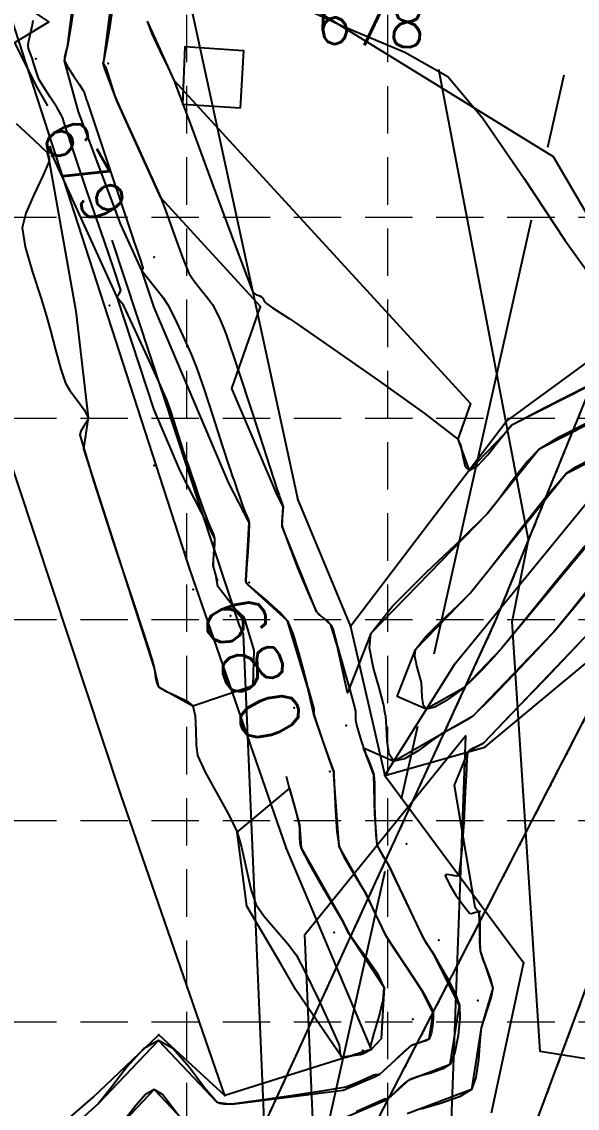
# Model space of a CAD drawing. Header units: inches. Extents: x 8056544 to 8057224, y 14638228 to 14639314.
# Drawn here: x 8056886.7 to 8056933.6, y 14638933.2 to 14639024.7 of the extents above; entities that cross this region are included whole.
import ezdxf

# ---------------------------------------------------------------- set-up
doc = ezdxf.new("R2010")
doc.units = ezdxf.units.IN
doc.header["$MEASUREMENT"] = 0
for name, pattern in [('CENTER2', [1.125, 0.75, -0.125, 0.125, -0.125]), ('DASHED2', [0.375, 0.25, -0.125]), ('HIDDEN', [0.375, 0.25, -0.125]), ('PHANTOM2', [1.25, 0.625, -0.125, 0.125, -0.125, 0.125, -0.125])]:
    doc.linetypes.add(name, pattern=pattern)
for name, color, linetype in [('EC', 35, 'Continuous'), ('EX-CONC', 5, 'Continuous'), ('EX-SLOPE-BTM-', 5, 'DASHED2'), ('EX-SLOPE-TOP-', 5, 'PHANTOM2'), ('FN-CLDITCH', 2, 'CENTER2'), ('GRID', 254, 'HIDDEN'), ('POINT', 7, 'Continuous'), ('SRF-FLT-', 5, 'Continuous')]:
    doc.layers.add(name, color=color, linetype=linetype)
doc.styles.add('30-120', font='ROMANS.shx', dxfattribs={"height": 3.6})
doc.styles.add('ROMANS', font='romans.shx', dxfattribs={"height": 3})

msp = doc.modelspace()

# ---------------------------------------------------------------- linework, layer by layer
at = {"layer": 'EC'}
for points in [[(8056932.442, 14638605.711), (8056930.806, 14638634.574), (8056927.806, 14638671.944), (8056918.279, 14638721.869), (8056912.411, 14638775.841), (8056903.562, 14638825.313), (8056896.211, 14638877.853), (8056890.659, 14638913.691), (8056886.168, 14638928.407), (8056892.708, 14638934.119), (8056898.272, 14638939.382), (8056903.848, 14638934.281), (8056895.05, 14638959.729), (8056882.059, 14638998.809), (8056875.159, 14639023.847), (8056865.752, 14639068.402), (8056854.07, 14639111.145)], [(8056870.24, 14639090.01), (8056878.427, 14639056.941), (8056885.833, 14639025.045), (8056900.865, 14638978.625), (8056909, 14638955.094), (8056916.175, 14638938.143), (8056903.848, 14638934.281)], [(8056895.013, 14639069.27), (8056888.032, 14639067.476), (8056900.491, 14639028.299), (8056909.998, 14638984.471), (8056914.433, 14638973.791)], [(8057008.089, 14638985.007), (8057000.099, 14638993.149), (8056991.194, 14639000.933), (8056977.264, 14639007.026), (8056959.884, 14639007.715), (8056944.066, 14639003.137), (8056927.638, 14638991.153), (8056914.433, 14638973.791), (8056917.326, 14638961.238), (8056925.754, 14638963.625), (8056941.216, 14638976.445), (8056954.022, 14638983.404), (8056969.577, 14638985.777), (8056982.966, 14638979.767), (8056986.75, 14638964.578), (8056989.609, 14638944.407), (8056988.438, 14638926.021), (8056983.395, 14638912.14), (8056974.941, 14638905.247), (8056973.476, 14638898.282), (8056967.716, 14638901.409), (8056965.395, 14638896.736), (8056967.779, 14638893.554)], [(8056917.326, 14638961.238), (8056923.244, 14638970.685), (8056934.77, 14638984.734), (8056948.298, 14638993.144), (8056962.81, 14638996.304), (8056979.07, 14638993.373), (8056991.108, 14638984.802), (8056998.716, 14638972.08), (8057000.229, 14638950.966), (8056999.641, 14638932.216), (8056996.843, 14638917.287), (8056988.962, 14638906.348), (8056979.352, 14638898.582), (8056975.224, 14638895.435), (8056973.476, 14638898.282)], [(8056917.326, 14638961.238), (8056929.024, 14638945.486)], [(8056929.024, 14638945.486), (8056926.301, 14638932.791)]]:
    msp.add_lwpolyline(points, dxfattribs=at)
at = {"layer": 'EC', "flags": 128}
for points, elevation in [([(8056888.913, 14639017.649), (8056887.927, 14639019.382), (8056886.139, 14639022.989), (8056888.985, 14639024.75), (8056866.681, 14639039.748), (8056857.535, 14639065.602), (8056856.437, 14639066.945), (8056854.328, 14639067.466), (8056819.677, 14639075.478), (8056804.124, 14639077.78), (8056802.504, 14639077.336), (8056775.195, 14639079.748), (8056753.908, 14639082.126), (8056753.082, 14639081.755), (8056747.336, 14639080.719), (8056737.872, 14639082.93), (8056701.136, 14639096.863)], 679), ([(8056949.393, 14638933.606), (8056946.264, 14638945.304), (8056943.122, 14638954.24), (8056939.556, 14638936.519), (8056930.411, 14638937.991), (8056928.07, 14638974.183), (8056929.43, 14638981.089), (8056921.888, 14639020.713)], 678), ([(8056934.752, 14638895.231), (8056923.542, 14638908.379), (8056919.337, 14638909.239), (8056913.934, 14638903.067), (8056900.738, 14638914.203), (8056907.299, 14638928.899), (8056905.399, 14638973.145), (8056905.062, 14638973.862), (8056894.342, 14639006.34)], 679), ([(8056911.423, 14638928.391), (8056910.588, 14638947.834), (8056924.132, 14638964.582), (8056922.72, 14638926.893), (8056914.283, 14638917.256), (8056908.595, 14638922.056), (8056911.423, 14638928.391)], 678)]:
    msp.add_lwpolyline(points, dxfattribs=dict(at, elevation=elevation))
at = {"layer": 'EC', "linetype": 'Continuous'}
for points in [[(8056905.699, 14639029.323), (8056931.523, 14639013.381), (8056939.474, 14638999.788), (8056943.367, 14639001.756), (8056944.457, 14639002.213), (8056957.25, 14639004.402), (8056960.533, 14639005.185), (8056973.238, 14639004.04), (8056977.845, 14639002.639), (8056986.238, 14638997.842), (8056991.146, 14638991.973), (8056994.45, 14638987.905), (8056996.331, 14638984.865), (8057000.898, 14638975.089), (8057002.841, 14638971.161), (8057006.031, 14638958.817)], [(8056939.005, 14638993.12), (8056930.326, 14638988.734), (8056925.95, 14638983.291), (8056916.141, 14638973.189), (8056914.189, 14638968.201), (8056913.314, 14638972.177), (8056912.778, 14638973.939), (8056911.562, 14638975.04), (8056908.665, 14638982.21), (8056908.758, 14638983.893), (8056908.247, 14638984.889), (8056904.429, 14638993.848), (8056906.838, 14639000.761), (8056898.427, 14639009.921), (8056894.732, 14639018.075), (8056893.718, 14639020.779), (8056893.589, 14639021.244), (8056893.619, 14639021.389), (8056894.341, 14639026.933)], [(8056887.521, 14638928.478), (8056893.181, 14638933.603), (8056898.232, 14638938.903), (8056903.154, 14638933.713), (8056904.419, 14638933.546), (8056913.811, 14638934.717), (8056916.455, 14638935.835), (8056916.901, 14638936.081), (8056919.547, 14638938.476), (8056921.064, 14638939.055), (8056921.405, 14638941.208), (8056920.462, 14638943.094), (8056917.445, 14638947.69), (8056915.729, 14638951.282), (8056913.47, 14638955.259), (8056913.029, 14638961.257), (8056913.021, 14638961.55), (8056912.847, 14638962.003), (8056911.334, 14638966.386), (8056910.845, 14638968.613), (8056909.125, 14638974.264), (8056905.774, 14638977.298), (8056905.638, 14638977.474), (8056905.623, 14638977.566), (8056905.603, 14638977.641), (8056905.875, 14638982.552), (8056904.174, 14638985.862), (8056897.869, 14639000.661), (8056896.839, 14639003.797), (8056895.071, 14639007.666), (8056891.511, 14639017.16), (8056890.316, 14639021.464), (8056890.589, 14639022.812), (8056891.03, 14639026.199)], [(8056897.278, 14639024.801), (8056899.538, 14639019.812), (8056924.541, 14638992.584), (8056923.495, 14638989.584), (8056924.438, 14638986.945), (8056927.387, 14638989.982), (8056928.038, 14638990.793), (8056941.186, 14638997.438)], [(8056912.344, 14638931.745), (8056917.333, 14638933.855), (8056917.628, 14638934.017), (8056919.379, 14638935.602), (8056922.845, 14638936.924), (8056923.623, 14638941.845), (8056921.468, 14638946.154), (8056920.61, 14638947.463), (8056917.656, 14638953.645), (8056916.672, 14638955.377), (8056916.48, 14638957.99), (8056916.392, 14638961.306), (8056915.521, 14638963.571), (8056918.085, 14638962.449), (8056924.804, 14638966.297), (8056931.569, 14638973.353), (8056937.804, 14638980.832)], [(8056935.989, 14638974.77), (8056925.632, 14638963.968), (8056924.33, 14638963.222), (8056923.164, 14638960.428), (8056924.912, 14638950.179), (8056925.248, 14638949.718), (8056925.36, 14638946.452), (8056926.419, 14638943.325), (8056925.446, 14638939.974), (8056924.627, 14638934.793), (8056919.21, 14638932.728)], [(8056894.944, 14638931.681), (8056897.886, 14638934.768), (8056900.753, 14638931.745)]]:
    msp.add_lwpolyline(points, dxfattribs=at)
for points in [[(8056889.102, 14639014.268), (8056888.851, 14639013.718), (8056889.029, 14639013.006), (8056891.26, 14639000.365), (8056892.317, 14638991.392), (8056891.915, 14638988.769), (8056897.873, 14638970.289), (8056898.244, 14638968.701), (8056901.13, 14638967.102), (8056906.221, 14638968.806), (8056906.318, 14638971.81), (8056905.472, 14638974.589), (8056904.668, 14638975.317), (8056903.235, 14638977.166), (8056903.073, 14638978.133), (8056902.865, 14638978.924), (8056902.992, 14638981.21), (8056900.102, 14638986.836), (8056897.88, 14638992.05), (8056894.761, 14639001.547), (8056889.408, 14639013.263), (8056889.304, 14639013.54)], [(8056948.697, 14638993.646), (8056962.64, 14638996.97), (8056963.591, 14638996.884), (8056969.406, 14638995.115), (8056963.199, 14638995.7), (8056962.262, 14638995.5), (8056948.509, 14638992.785), (8056948, 14638992.441), (8056936.241, 14638982.841), (8056927.15, 14638971.937), (8056923.976, 14638968.626), (8056920.823, 14638966.82), (8056918.361, 14638967.898), (8056919.911, 14638971.86), (8056924.514, 14638976.599), (8056932.614, 14638986.674), (8056936.824, 14638988.802), (8056948.127, 14638993.549)], [(8056909.81, 14638943.168), (8056908.554, 14638945.38), (8056905.68, 14638950.233), (8056904.874, 14638956.465), (8056909.294, 14638960.148), (8056910.126, 14638957.069), (8056910.267, 14638955.141), (8056913.801, 14638948.92), (8056914.28, 14638947.917), (8056917.264, 14638943.371), (8056917.006, 14638939.036), (8056916.169, 14638938.142), (8056915.578, 14638937.816), (8056915.277, 14638937.689), (8056913.693, 14638937.491)]]:
    msp.add_lwpolyline(points, close=True, dxfattribs=at)
at = {"layer": 'EC'}
for points in [[(8056908.646, 14639026.79, 676), (8056913.717, 14639024.406, 676), (8056919.012, 14639022.184, 676), (8056922.638, 14639020.136, 676), (8056922.638, 14639020.136, 676), (8056925.561, 14639016.641, 676), (8056929.071, 14639011.536, 676), (8056932.495, 14639006.352, 676), (8056935.163, 14639002.621, 676)], [(8056891.02, 14639025.48, 679), (8056890.888, 14639024.506, 679), (8056890.716, 14639023.532, 679), (8056890.589, 14639022.812, 679), (8056890.589, 14639022.812, 679), (8056890.516, 14639022.523, 679), (8056890.404, 14639022.133, 679), (8056890.315, 14639021.745, 679), (8056890.316, 14639021.464, 679), (8056890.316, 14639021.464, 679), (8056890.604, 14639020.904, 679), (8056891.072, 14639020.186, 679), (8056891.56, 14639019.476, 679), (8056891.904, 14639018.943, 679), (8056891.904, 14639018.943, 679), (8056891.968, 14639018.793, 679), (8056892.039, 14639018.582, 679), (8056892.104, 14639018.369, 679), (8056892.153, 14639018.212, 679), (8056892.153, 14639018.212, 679), (8056892.179, 14639018.136, 679), (8056892.214, 14639018.033, 679), (8056892.249, 14639017.931, 679), (8056892.275, 14639017.854, 679), (8056892.275, 14639017.854, 679), (8056893.065, 14639015.495, 679), (8056894.135, 14639012.303, 679), (8056895.204, 14639009.111, 679), (8056895.996, 14639006.752, 679), (8056895.996, 14639006.752, 679), (8056896.199, 14639006.165, 679), (8056896.475, 14639005.373, 679), (8056896.747, 14639004.579, 679), (8056896.935, 14639003.988, 679), (8056896.935, 14639003.988, 679), (8056896.922, 14639003.945, 679), (8056896.882, 14639003.89, 679), (8056896.845, 14639003.836, 679), (8056896.838, 14639003.797, 679), (8056896.838, 14639003.797, 679), (8056897.304, 14639003.177, 679), (8056897.957, 14639002.354, 679), (8056898.601, 14639001.526, 679), (8056899.038, 14639000.889, 679), (8056899.038, 14639000.889, 679), (8056899.599, 14638999.789, 679), (8056900.307, 14638998.274, 679), (8056900.986, 14638996.745, 679), (8056901.458, 14638995.602, 679), (8056901.458, 14638995.602, 679), (8056902.071, 14638993.84, 679), (8056902.854, 14638991.438, 679), (8056903.624, 14638989.032, 679), (8056904.198, 14638987.255, 679), (8056904.198, 14638987.255, 679), (8056904.308, 14638986.93, 679), (8056904.46, 14638986.492, 679), (8056904.612, 14638986.055, 679), (8056904.724, 14638985.731, 679), (8056904.724, 14638985.731, 679), (8056904.879, 14638985.28, 679), (8056905.088, 14638984.67, 679), (8056905.299, 14638984.06, 679), (8056905.457, 14638983.61, 679), (8056905.457, 14638983.61, 679), (8056905.554, 14638983.387, 679), (8056905.693, 14638983.087, 679), (8056905.818, 14638982.784, 679), (8056905.875, 14638982.552, 679), (8056905.875, 14638982.552, 679), (8056905.85, 14638981.507, 679), (8056905.767, 14638980.096, 679), (8056905.67, 14638978.684, 679), (8056905.603, 14638977.641, 679), (8056905.603, 14638977.641, 679), (8056905.605, 14638977.625, 679), (8056905.611, 14638977.603, 679), (8056905.618, 14638977.582, 679), (8056905.623, 14638977.566, 679), (8056905.623, 14638977.566, 679), (8056905.629, 14638977.547, 679), (8056905.636, 14638977.521, 679), (8056905.644, 14638977.495, 679), (8056905.65, 14638977.475, 679), (8056905.65, 14638977.475, 679), (8056905.651, 14638977.472, 679), (8056905.652, 14638977.467, 679), (8056905.653, 14638977.462, 679), (8056905.655, 14638977.458, 679), (8056905.655, 14638977.458, 679), (8056905.679, 14638977.423, 679), (8056905.712, 14638977.376, 679), (8056905.746, 14638977.33, 679), (8056905.774, 14638977.298, 679), (8056905.774, 14638977.298, 679), (8056906.515, 14638976.675, 679), (8056907.53, 14638975.842, 679), (8056908.505, 14638974.978, 679), (8056909.125, 14638974.263, 679), (8056909.125, 14638974.263, 679), (8056909.597, 14638973.111, 679), (8056910.081, 14638971.482, 679), (8056910.518, 14638969.832, 679), (8056910.845, 14638968.615, 679), (8056910.845, 14638968.615, 679), (8056910.955, 14638968.244, 679), (8056911.1, 14638967.741, 679), (8056911.24, 14638967.236, 679), (8056911.335, 14638966.861, 679), (8056911.335, 14638966.861, 679), (8056911.339, 14638966.76, 679), (8056911.332, 14638966.623, 679), (8056911.326, 14638966.485, 679), (8056911.335, 14638966.386, 679), (8056911.335, 14638966.386, 679), (8056911.644, 14638965.45, 679), (8056912.079, 14638964.19, 679), (8056912.52, 14638962.932, 679), (8056912.846, 14638962.002, 679), (8056912.846, 14638962.002, 679), (8056912.883, 14638961.906, 679), (8056912.936, 14638961.777, 679), (8056912.987, 14638961.648, 679), (8056913.02, 14638961.55, 679), (8056913.02, 14638961.55, 679), (8056913.026, 14638961.489, 679), (8056913.027, 14638961.405, 679), (8056913.026, 14638961.321, 679), (8056913.027, 14638961.258, 679), (8056913.027, 14638961.258, 679), (8056913.089, 14638959.977, 679), (8056913.164, 14638958.242, 679), (8056913.282, 14638956.515, 679), (8056913.471, 14638955.259, 679), (8056913.471, 14638955.259, 679), (8056913.865, 14638954.378, 679), (8056914.53, 14638953.242, 679), (8056915.23, 14638952.12, 679), (8056915.728, 14638951.282, 679), (8056915.728, 14638951.282, 679), (8056916.097, 14638950.52, 679), (8056916.576, 14638949.48, 679), (8056917.06, 14638948.443, 679), (8056917.444, 14638947.69, 679), (8056917.444, 14638947.69, 679), (8056918.067, 14638946.702, 679), (8056918.944, 14638945.386, 679), (8056919.825, 14638944.073, 679), (8056920.461, 14638943.092, 679), (8056920.461, 14638943.092, 679), (8056920.692, 14638942.705, 679), (8056920.991, 14638942.173, 679), (8056921.261, 14638941.629, 679), (8056921.403, 14638941.208, 679), (8056921.403, 14638941.208, 679), (8056921.412, 14638940.74, 679), (8056921.349, 14638940.104, 679), (8056921.228, 14638939.482, 679), (8056921.063, 14638939.055, 679), (8056921.063, 14638939.055, 679), (8056920.787, 14638938.878, 679), (8056920.336, 14638938.736, 679), (8056919.87, 14638938.609, 679), (8056919.547, 14638938.477, 679), (8056919.547, 14638938.477, 679), (8056918.968, 14638937.991, 679), (8056918.217, 14638937.29, 679), (8056917.469, 14638936.584, 679), (8056916.901, 14638936.082, 679), (8056916.901, 14638936.082, 679), (8056916.8, 14638936.045, 679), (8056916.65, 14638936.023, 679), (8056916.498, 14638936.007, 679), (8056916.389, 14638935.986, 679), (8056916.389, 14638935.986, 679), (8056915.89, 14638935.767, 679), (8056915.221, 14638935.456, 679), (8056914.547, 14638935.16, 679), (8056914.034, 14638934.987, 679), (8056914.034, 14638934.987, 679), (8056912.001, 14638934.63, 679), (8056909.239, 14638934.205, 679), (8056906.47, 14638933.811, 679), (8056904.42, 14638933.545, 679), (8056904.42, 14638933.545, 679), (8056904.142, 14638933.535, 679), (8056903.764, 14638933.555, 679), (8056903.397, 14638933.611, 679), (8056903.154, 14638933.712, 679), (8056903.154, 14638933.712, 679), (8056902.131, 14638934.919, 679), (8056900.826, 14638936.663, 679), (8056899.454, 14638938.23, 679), (8056898.232, 14638938.903, 679), (8056898.232, 14638938.903, 679), (8056896.972, 14638938.212, 679), (8056895.55, 14638936.631, 679), (8056894.207, 14638934.861, 679), (8056893.181, 14638933.604, 679), (8056893.181, 14638933.604, 679), (8056891.978, 14638932.512, 679)], [(8056894.323, 14639025.758, 678), (8056894.101, 14639024.164, 678), (8056893.818, 14639022.569, 678), (8056893.618, 14639021.39, 678), (8056893.618, 14639021.39, 678), (8056893.611, 14639021.359, 678), (8056893.599, 14639021.316, 678), (8056893.589, 14639021.275, 678), (8056893.589, 14639021.244, 678), (8056893.589, 14639021.244, 678), (8056893.62, 14639021.184, 678), (8056893.671, 14639021.106, 678), (8056893.723, 14639021.029, 678), (8056893.761, 14639020.972, 678), (8056893.761, 14639020.972, 678), (8056893.768, 14639020.956, 678), (8056893.775, 14639020.933, 678), (8056893.782, 14639020.91, 678), (8056893.788, 14639020.893, 678), (8056893.788, 14639020.893, 678), (8056893.79, 14639020.885, 678), (8056893.794, 14639020.874, 678), (8056893.798, 14639020.862, 678), (8056893.801, 14639020.854, 678), (8056893.801, 14639020.854, 678), (8056893.993, 14639020.26, 678), (8056894.251, 14639019.456, 678), (8056894.518, 14639018.655, 678), (8056894.734, 14639018.071, 678), (8056894.734, 14639018.071, 678), (8056895.508, 14639016.334, 678), (8056896.582, 14639013.996, 678), (8056897.656, 14639011.658, 678), (8056898.426, 14639009.919, 678), (8056898.426, 14639009.919, 678), (8056898.936, 14639008.566, 678), (8056899.59, 14639006.721, 678), (8056900.258, 14639004.882, 678), (8056900.806, 14639003.547, 678), (8056900.806, 14639003.547, 678), (8056901.189, 14639002.966, 678), (8056901.779, 14639002.223, 678), (8056902.378, 14639001.485, 678), (8056902.792, 14639000.921, 678), (8056902.792, 14639000.921, 678), (8056903.077, 14639000.385, 678), (8056903.428, 14638999.641, 678), (8056903.758, 14638998.887, 678), (8056903.982, 14638998.322, 678), (8056903.982, 14638998.322, 678), (8056904.911, 14638995.564, 678), (8056906.136, 14638991.822, 678), (8056907.352, 14638988.076, 678), (8056908.254, 14638985.308, 678), (8056908.254, 14638985.308, 678), (8056908.287, 14638985.211, 678), (8056908.332, 14638985.079, 678), (8056908.378, 14638984.947, 678), (8056908.412, 14638984.85, 678), (8056908.412, 14638984.85, 678), (8056908.458, 14638984.714, 678), (8056908.521, 14638984.531, 678), (8056908.585, 14638984.347, 678), (8056908.632, 14638984.212, 678), (8056908.632, 14638984.212, 678), (8056908.662, 14638984.145, 678), (8056908.703, 14638984.055, 678), (8056908.741, 14638983.963, 678), (8056908.758, 14638983.894, 678), (8056908.758, 14638983.894, 678), (8056908.732, 14638983.533, 678), (8056908.676, 14638983.045, 678), (8056908.638, 14638982.56, 678), (8056908.665, 14638982.21, 678), (8056908.665, 14638982.21, 678), (8056909.218, 14638980.661, 678), (8056910.032, 14638978.59, 678), (8056910.886, 14638976.536, 678), (8056911.563, 14638975.039, 678), (8056911.563, 14638975.039, 678), (8056911.79, 14638974.783, 678), (8056912.162, 14638974.484, 678), (8056912.538, 14638974.187, 678), (8056912.779, 14638973.938, 678), (8056912.779, 14638973.938, 678), (8056912.929, 14638973.581, 678), (8056913.081, 14638973.073, 678), (8056913.216, 14638972.558, 678), (8056913.315, 14638972.178, 678), (8056913.315, 14638972.178, 678), (8056913.649, 14638971.01, 678), (8056914.099, 14638969.429, 678), (8056914.54, 14638967.845, 678), (8056914.851, 14638966.67, 678), (8056914.851, 14638966.67, 678), (8056914.862, 14638966.507, 678), (8056914.853, 14638966.284, 678), (8056914.843, 14638966.06, 678), (8056914.851, 14638965.896, 678), (8056914.851, 14638965.896, 678), (8056914.978, 14638965.398, 678), (8056915.167, 14638964.728, 678), (8056915.365, 14638964.062, 678), (8056915.52, 14638963.572, 678), (8056915.52, 14638963.572, 678), (8056915.71, 14638963.091, 678), (8056915.983, 14638962.447, 678), (8056916.242, 14638961.798, 678), (8056916.391, 14638961.306, 678), (8056916.391, 14638961.306, 678), (8056916.448, 14638960.606, 678), (8056916.466, 14638959.652, 678), (8056916.468, 14638958.696, 678), (8056916.48, 14638957.99, 678), (8056916.48, 14638957.99, 678), (8056916.501, 14638957.432, 678), (8056916.535, 14638956.676, 678), (8056916.589, 14638955.924, 678), (8056916.673, 14638955.378, 678), (8056916.673, 14638955.378, 678), (8056916.846, 14638954.994, 678), (8056917.137, 14638954.5, 678), (8056917.442, 14638954.012, 678), (8056917.656, 14638953.645, 678), (8056917.656, 14638953.645, 678), (8056918.288, 14638952.333, 678), (8056919.128, 14638950.552, 678), (8056919.971, 14638948.771, 678), (8056920.609, 14638947.463, 678), (8056920.609, 14638947.463, 678), (8056920.782, 14638947.179, 678), (8056921.036, 14638946.807, 678), (8056921.291, 14638946.435, 678), (8056921.468, 14638946.153, 678), (8056921.468, 14638946.153, 678), (8056921.977, 14638945.257, 678), (8056922.662, 14638944.041, 678), (8056923.29, 14638942.804, 678), (8056923.623, 14638941.845, 678), (8056923.623, 14638941.845, 678), (8056923.642, 14638940.776, 678), (8056923.498, 14638939.322, 678), (8056923.222, 14638937.9, 678), (8056922.845, 14638936.924, 678), (8056922.845, 14638936.924, 678), (8056922.219, 14638936.509, 678), (8056921.198, 14638936.168, 678), (8056920.135, 14638935.875, 678), (8056919.379, 14638935.603, 678), (8056919.379, 14638935.603, 678), (8056918.984, 14638935.3, 678), (8056918.488, 14638934.834, 678), (8056918, 14638934.356, 678), (8056917.628, 14638934.018, 678), (8056917.628, 14638934.018, 678), (8056917.561, 14638933.994, 678), (8056917.462, 14638933.98, 678), (8056917.361, 14638933.97, 678), (8056917.289, 14638933.955, 678), (8056917.289, 14638933.955, 678), (8056916.273, 14638933.508, 678), (8056914.904, 14638932.89, 678)], [(8056903.232, 14638977.597, 680), (8056903.214, 14638977.657, 680), (8056903.133, 14638977.931, 680), (8056903.073, 14638978.133, 680), (8056903.073, 14638978.133, 680), (8056903.023, 14638978.3, 680), (8056902.955, 14638978.526, 680), (8056902.894, 14638978.753, 680), (8056902.866, 14638978.924, 680), (8056902.866, 14638978.924, 680), (8056902.889, 14638979.41, 680), (8056902.949, 14638980.069, 680), (8056902.998, 14638980.726, 680), (8056902.992, 14638981.21, 680), (8056902.992, 14638981.21, 680), (8056902.876, 14638981.602, 680), (8056902.666, 14638982.117, 680), (8056902.44, 14638982.628, 680), (8056902.281, 14638983.009, 680), (8056902.281, 14638983.009, 680), (8056902.012, 14638983.773, 680), (8056901.655, 14638984.809, 680), (8056901.3, 14638985.846, 680), (8056901.037, 14638986.612, 680), (8056901.037, 14638986.612, 680), (8056900.846, 14638987.162, 680), (8056900.588, 14638987.906, 680), (8056900.33, 14638988.65, 680), (8056900.142, 14638989.201, 680), (8056900.142, 14638989.201, 680), (8056899.891, 14638989.986, 680), (8056899.557, 14638991.049, 680), (8056899.214, 14638992.109, 680), (8056898.934, 14638992.882, 680), (8056898.934, 14638992.882, 680), (8056898.186, 14638994.589, 680), (8056897.141, 14638996.884, 680), (8056896.08, 14638999.172, 680), (8056895.283, 14639000.857, 680), (8056895.283, 14639000.857, 680), (8056895.174, 14639001.006, 680), (8056895.006, 14639001.196, 680), (8056894.845, 14639001.389, 680), (8056894.761, 14639001.547, 680), (8056894.761, 14639001.547, 680), (8056894.802, 14639001.674, 680), (8056894.913, 14639001.837, 680), (8056895.021, 14639002, 680), (8056895.055, 14639002.125, 680), (8056895.055, 14639002.125, 680), (8056894.485, 14639003.915, 680), (8056893.663, 14639006.319, 680), (8056892.826, 14639008.718, 680), (8056892.211, 14639010.493, 680), (8056892.211, 14639010.493, 680), (8056891.899, 14639011.419, 680), (8056891.479, 14639012.673, 680), (8056891.06, 14639013.928, 680), (8056890.749, 14639014.855, 680), (8056890.749, 14639014.855, 680), (8056890.7, 14639014.999, 680), (8056890.634, 14639015.193, 680), (8056890.568, 14639015.388, 680), (8056890.519, 14639015.532, 680), (8056890.519, 14639015.532, 680), (8056890.425, 14639015.828, 680), (8056890.3, 14639016.231, 680), (8056890.167, 14639016.629, 680), (8056890.048, 14639016.915, 680), (8056890.048, 14639016.915, 680), (8056889.665, 14639017.546, 680), (8056889.117, 14639018.383, 680), (8056888.572, 14639019.222, 680), (8056888.194, 14639019.856, 680), (8056888.194, 14639019.856, 680), (8056888.043, 14639020.233, 680), (8056887.872, 14639020.759, 680), (8056887.711, 14639021.289, 680), (8056887.59, 14639021.68, 680), (8056887.59, 14639021.68, 680), (8056887.509, 14639021.897, 680), (8056887.396, 14639022.19, 680), (8056887.295, 14639022.485, 680), (8056887.25, 14639022.709, 680), (8056887.25, 14639022.709, 680), (8056887.289, 14639023.036, 680), (8056887.383, 14639023.474, 680), (8056887.488, 14639023.911, 680), (8056887.559, 14639024.235, 680), (8056887.559, 14639024.235, 680), (8056887.607, 14639024.496, 680), (8056887.669, 14639024.849, 680)], [(8056897.277, 14639024.801, 677), (8056897.683, 14639023.713, 677), (8056898.354, 14639022.287, 677), (8056899.052, 14639020.871, 677), (8056899.538, 14639019.811, 677), (8056899.538, 14639019.811, 677), (8056900.963, 14639016.021, 677), (8056902.854, 14639010.879, 677), (8056904.754, 14639005.74, 677), (8056906.205, 14639001.96, 677), (8056906.205, 14639001.96, 677), (8056906.328, 14639001.848, 677), (8056906.547, 14639001.744, 677), (8056906.779, 14639001.648, 677), (8056906.939, 14639001.562, 677), (8056906.939, 14639001.562, 677), (8056907.03, 14639001.45, 677), (8056907.136, 14639001.282, 677), (8056907.244, 14639001.115, 677), (8056907.337, 14639001.005, 677), (8056907.337, 14639001.005, 677), (8056907.847, 14639000.653, 677), (8056908.551, 14639000.199, 677), (8056909.257, 14638999.747, 677), (8056909.773, 14638999.405, 677), (8056909.773, 14638999.405, 677), (8056912.716, 14638997.357, 677), (8056916.697, 14638994.586, 677), (8056920.646, 14638991.768, 677), (8056923.49, 14638989.582, 677), (8056923.49, 14638989.582, 677), (8056923.74, 14638989.008, 677), (8056923.913, 14638988.105, 677), (8056924.111, 14638987.28, 677), (8056924.436, 14638986.944, 677), (8056924.436, 14638986.944, 677), (8056925.171, 14638987.368, 677), (8056926.01, 14638988.263, 677), (8056926.8, 14638989.259, 677), (8056927.386, 14638989.982, 677), (8056927.386, 14638989.982, 677), (8056927.523, 14638990.159, 677), (8056927.697, 14638990.408, 677), (8056927.88, 14638990.646, 677), (8056928.038, 14638990.793, 677), (8056928.038, 14638990.793, 677), (8056930.813, 14638992.242, 677), (8056934.59, 14638994.16, 677)], [(8056886.255, 14639016.161, 680), (8056887.767, 14639014.77, 680), (8056888.854, 14639013.715, 680), (8056888.854, 14639013.715, 680), (8056888.93, 14639013.579, 680), (8056888.997, 14639013.374, 680), (8056889.037, 14639013.163, 680), (8056889.031, 14639013.009, 680), (8056889.031, 14639013.009, 680), (8056888.513, 14639011.815, 680), (8056887.748, 14639010.222, 680), (8056887.052, 14639008.615, 680), (8056886.739, 14639007.379, 680), (8056886.739, 14639007.379, 680), (8056886.994, 14639005.772, 680), (8056887.609, 14639003.639, 680), (8056888.308, 14639001.52, 680), (8056888.81, 14638999.95, 680), (8056888.81, 14638999.95, 680), (8056889.127, 14638998.741, 680), (8056889.55, 14638997.104, 680), (8056889.997, 14638995.475, 680), (8056890.387, 14638994.293, 680), (8056890.387, 14638994.293, 680), (8056890.774, 14638993.662, 680), (8056891.382, 14638992.852, 680), (8056891.975, 14638992.037, 680), (8056892.319, 14638991.39, 680), (8056892.319, 14638991.39, 680), (8056892.232, 14638991.077, 680), (8056891.96, 14638990.669, 680), (8056891.688, 14638990.26, 680), (8056891.598, 14638989.946, 680), (8056891.598, 14638989.946, 680), (8056892.76, 14638986.055, 680), (8056894.456, 14638980.832, 680), (8056896.19, 14638975.621, 680), (8056897.46, 14638971.766, 680), (8056897.46, 14638971.766, 680), (8056897.553, 14638971.456, 680), (8056897.675, 14638971.035, 680), (8056897.793, 14638970.612, 680), (8056897.877, 14638970.299, 680), (8056897.877, 14638970.299, 680), (8056897.935, 14638969.948, 680), (8056898.003, 14638969.468, 680), (8056898.099, 14638969.005, 680), (8056898.245, 14638968.702, 680), (8056898.245, 14638968.702, 680), (8056898.85, 14638968.335, 680), (8056899.743, 14638967.942, 680), (8056900.608, 14638967.528, 680), (8056901.129, 14638967.101, 680), (8056901.129, 14638967.101, 680), (8056901.326, 14638966.254, 680), (8056901.379, 14638965.036, 680), (8056901.407, 14638963.806, 680), (8056901.528, 14638962.924, 680), (8056901.528, 14638962.924, 680), (8056902.18, 14638961.525, 680), (8056903.183, 14638959.687, 680), (8056904.194, 14638957.853, 680), (8056904.873, 14638956.465, 680), (8056904.873, 14638956.465, 680), (8056905.235, 14638955.185, 680), (8056905.626, 14638953.419, 680), (8056906.033, 14638951.659, 680), (8056906.442, 14638950.401, 680), (8056906.442, 14638950.401, 680), (8056907.093, 14638949.452, 680), (8056908.11, 14638948.249, 680), (8056909.141, 14638947.054, 680), (8056909.84, 14638946.129, 680), (8056909.84, 14638946.129, 680), (8056910.673, 14638944.545, 680), (8056911.72, 14638942.358, 680), (8056912.735, 14638940.154, 680), (8056913.471, 14638938.519, 680), (8056913.471, 14638938.519, 680), (8056913.513, 14638938.286, 680), (8056913.535, 14638937.954, 680), (8056913.58, 14638937.647, 680), (8056913.688, 14638937.49, 680), (8056913.688, 14638937.49, 680), (8056914.075, 14638937.51, 680), (8056914.598, 14638937.657, 680), (8056915.122, 14638937.84, 680), (8056915.51, 14638937.969, 680), (8056915.51, 14638937.969, 680), (8056915.65, 14638938.004, 680), (8056915.84, 14638938.052, 680), (8056916.03, 14638938.101, 680), (8056916.168, 14638938.142, 680), (8056916.168, 14638938.142, 680), (8056916.17, 14638938.15, 680), (8056916.165, 14638938.165, 680), (8056916.157, 14638938.181, 680), (8056916.153, 14638938.193, 680), (8056916.153, 14638938.193, 680), (8056916.148, 14638938.257, 680), (8056916.141, 14638938.344, 680), (8056916.137, 14638938.43, 680), (8056916.141, 14638938.494, 680), (8056916.141, 14638938.494, 680), (8056916.432, 14638939.531, 680), (8056916.852, 14638940.933, 680), (8056917.196, 14638942.335, 680), (8056917.26, 14638943.375, 680), (8056917.26, 14638943.375, 680), (8056916.785, 14638944.407, 680), (8056915.905, 14638945.702, 680), (8056914.957, 14638946.969, 680), (8056914.279, 14638947.917, 680), (8056914.279, 14638947.917, 680), (8056914.17, 14638948.126, 680), (8056914.036, 14638948.416, 680), (8056913.904, 14638948.707, 680), (8056913.801, 14638948.919, 680), (8056913.801, 14638948.919, 680), (8056913.038, 14638950.235, 680), (8056911.995, 14638952.01, 680), (8056910.971, 14638953.794, 680), (8056910.269, 14638955.141, 680), (8056910.269, 14638955.141, 680), (8056910.19, 14638955.537, 680), (8056910.166, 14638956.095, 680), (8056910.157, 14638956.658, 680), (8056910.126, 14638957.07, 680), (8056910.126, 14638957.07, 680), (8056909.968, 14638957.73, 680), (8056909.726, 14638958.615, 680), (8056909.477, 14638959.499, 680), (8056909.295, 14638960.152, 680), (8056909.295, 14638960.152, 680), (8056909.03, 14638961.152, 680)], [(8056934.652, 14638977.123, 678), (8056932.896, 14638974.942, 678), (8056931.57, 14638973.353, 678), (8056931.57, 14638973.353, 678), (8056930.167, 14638971.822, 678), (8056928.241, 14638969.772, 678), (8056926.288, 14638967.749, 678), (8056924.804, 14638966.297, 678), (8056924.804, 14638966.297, 678), (8056924.262, 14638965.921, 678), (8056923.482, 14638965.481, 678), (8056922.687, 14638965.063, 678), (8056922.103, 14638964.75, 678), (8056922.103, 14638964.75, 678), (8056921.261, 14638964.158, 678), (8056920.125, 14638963.325, 678), (8056918.974, 14638962.629, 678), (8056918.085, 14638962.45, 678), (8056918.085, 14638962.45, 678), (8056917.692, 14638963.024, 678), (8056917.525, 14638964.126, 678), (8056917.468, 14638965.327, 678), (8056917.406, 14638966.197, 678), (8056917.406, 14638966.197, 678), (8056917.366, 14638966.42, 678), (8056917.312, 14638966.721, 678), (8056917.257, 14638967.023, 678), (8056917.217, 14638967.246, 678), (8056917.217, 14638967.246, 678), (8056916.877, 14638968.528, 678), (8056916.383, 14638970.268, 678), (8056916.036, 14638971.983, 678), (8056916.14, 14638973.189, 678), (8056916.14, 14638973.189, 678), (8056917.969, 14638975.509, 678), (8056920.835, 14638978.38, 678), (8056923.806, 14638981.181, 678), (8056925.95, 14638983.291, 678), (8056925.95, 14638983.291, 678), (8056926.876, 14638984.46, 678), (8056928.074, 14638986.086, 678), (8056929.305, 14638987.675, 678), (8056930.326, 14638988.734, 678), (8056930.326, 14638988.734, 678), (8056932.092, 14638989.799, 678), (8056934.589, 14638991.06, 678)], [(8056934.224, 14638980.595, 679), (8056931.63, 14638977.445, 679), (8056929.069, 14638974.267, 679), (8056927.151, 14638971.937, 679), (8056927.151, 14638971.937, 679), (8056926.503, 14638971.208, 679), (8056925.606, 14638970.237, 679), (8056924.688, 14638969.288, 679), (8056923.976, 14638968.626, 679), (8056923.976, 14638968.626, 679), (8056923.346, 14638968.137, 679), (8056922.46, 14638967.517, 679), (8056921.543, 14638966.999, 679), (8056920.823, 14638966.82, 679), (8056920.823, 14638966.82, 679), (8056920.579, 14638967.133, 679), (8056920.479, 14638967.798, 679), (8056920.45, 14638968.537, 679), (8056920.416, 14638969.071, 679), (8056920.416, 14638969.071, 679), (8056920.256, 14638969.672, 679), (8056920.024, 14638970.489, 679), (8056919.862, 14638971.294, 679), (8056919.911, 14638971.86, 679), (8056919.911, 14638971.86, 679), (8056920.773, 14638972.945, 679), (8056922.125, 14638974.286, 679), (8056923.521, 14638975.6, 679), (8056924.514, 14638976.601, 679), (8056924.514, 14638976.601, 679), (8056926.231, 14638978.746, 679), (8056928.503, 14638981.688, 679), (8056930.806, 14638984.604, 679), (8056932.614, 14638986.674, 679), (8056932.614, 14638986.674, 679), (8056933.436, 14638987.236, 679), (8056934.65, 14638987.847, 679)], [(8056933.807, 14638972.458, 677), (8056930.832, 14638969.351, 677), (8056927.846, 14638966.253, 677), (8056925.632, 14638963.968, 677), (8056925.632, 14638963.968, 677), (8056925.564, 14638963.918, 677), (8056925.464, 14638963.862, 677), (8056925.361, 14638963.809, 677), (8056925.285, 14638963.77, 677), (8056925.285, 14638963.77, 677), (8056925.069, 14638963.665, 677), (8056924.773, 14638963.528, 677), (8056924.493, 14638963.374, 677), (8056924.327, 14638963.221, 677), (8056924.327, 14638963.221, 677), (8056924.256, 14638962.92, 677), (8056924.23, 14638962.49, 677), (8056924.225, 14638962.053, 677), (8056924.219, 14638961.731, 677), (8056924.219, 14638961.731, 677), (8056924.112, 14638959.834, 677), (8056923.978, 14638957.267, 677), (8056923.802, 14638954.706, 677), (8056923.569, 14638952.832, 677), (8056923.569, 14638952.832, 677), (8056923.358, 14638952.765, 677), (8056922.944, 14638952.825, 677), (8056922.551, 14638952.886, 677), (8056922.401, 14638952.823, 677), (8056922.401, 14638952.823, 677), (8056922.738, 14638952.095, 677), (8056923.317, 14638951.166, 677), (8056923.954, 14638950.27, 677), (8056924.466, 14638949.637, 677), (8056924.466, 14638949.637, 677), (8056924.627, 14638949.622, 677), (8056924.881, 14638949.691, 677), (8056925.123, 14638949.753, 677), (8056925.248, 14638949.719, 677), (8056925.248, 14638949.719, 677), (8056925.323, 14638949.035, 677), (8056925.326, 14638948.091, 677), (8056925.318, 14638947.144, 677), (8056925.361, 14638946.452, 677), (8056925.361, 14638946.452, 677), (8056925.575, 14638945.781, 677), (8056925.931, 14638944.893, 677), (8056926.267, 14638944.003, 677), (8056926.419, 14638943.325, 677), (8056926.419, 14638943.325, 677), (8056926.291, 14638942.601, 677), (8056925.99, 14638941.643, 677), (8056925.66, 14638940.688, 677), (8056925.446, 14638939.975, 677), (8056925.446, 14638939.975, 677), (8056925.323, 14638938.844, 677), (8056925.212, 14638937.297, 677), (8056925.013, 14638935.793, 677), (8056924.627, 14638934.793, 677), (8056924.627, 14638934.793, 677), (8056923.609, 14638934.165, 677), (8056922.029, 14638933.608, 677), (8056920.395, 14638933.128, 677)], [(8056900.104, 14638932.36, 678), (8056899.35, 14638933.386, 678), (8056898.58, 14638934.347, 678), (8056897.886, 14638934.769, 678), (8056897.886, 14638934.769, 678), (8056897.152, 14638934.367, 678), (8056896.324, 14638933.445, 678), (8056895.541, 14638932.414, 678)]]:
    msp.add_polyline3d(points, dxfattribs=at)
at = {"layer": 'EX-CONC', "color": 7, "linetype": 'Continuous'}
msp.add_lwpolyline([(8056905.128, 14639017.454), (8056900.296, 14639017.761), (8056900.479, 14639022.651), (8056905.405, 14639022.313)], close=True, dxfattribs=at)
at = {"layer": 'EX-SLOPE-BTM-'}
msp.add_lwpolyline([(8056897.207, 14638883.372), (8056899.851, 14638894.966), (8056914.547, 14638928.005), (8056937.744, 14638972.88), (8056963.796, 14639025.522), (8056988.087, 14639059.448)], dxfattribs=at)
at = {"layer": 'EX-SLOPE-TOP-'}
for points in [[(8056965.878, 14639052.18), (8056948.456, 14639027.849), (8056926.696, 14638974.368), (8056905.88, 14638929.074), (8056897.288, 14638910.754), (8056884.318, 14638903.684), (8056858.061, 14638905.236), (8056814.886, 14638908.151), (8056767.474, 14638910.039), (8056752.583, 14638909.003)], [(8056921.524, 14638821.338), (8056907.558, 14638886.842), (8056927.929, 14638926.184), (8056944.986, 14638972.043), (8056979.335, 14639022.572), (8056999.404, 14639043.501)]]:
    msp.add_lwpolyline(points, dxfattribs=at)
at = {"layer": 'FN-CLDITCH', "color": 5, "ltscale": 50}
msp.add_line((8056909.149, 14638916.596), (8056933.441, 14639024.746), dxfattribs=at)
at = {"layer": 'GRID', "color": 252, "linetype": 'HIDDEN', "lineweight": 0, "ltscale": 16}
for p, q in [((8056900.635, 14638313.331), (8056900.635, 14639296.425)), ((8056917.584, 14638313.329), (8056917.584, 14639296.425)), ((8056561.654, 14639008.291), (8057205.718, 14639008.291)), ((8056561.654, 14638991.342), (8057205.718, 14638991.342)), ((8056561.654, 14638974.393), (8057205.718, 14638974.393)), ((8056561.654, 14638957.444), (8057205.718, 14638957.444)), ((8056561.654, 14638940.495), (8057205.718, 14638940.495))]:
    msp.add_line(p, q, dxfattribs=at)
at = {"layer": 'POINT'}
for p in [(8056887.907, 14639021.625, 679.736), (8056893.985, 14639021.217, 677.879), (8056889.238, 14639013.431, 680.03), (8056897.863, 14639004.906, 678.507), (8056894.115, 14639000.847, 680.311), (8056927.638, 14638991.153, 676.825), (8056897.886, 14638987.365, 680.544), (8056909.998, 14638984.47, 677.57), (8056900.481, 14638980.041, 680.871), (8056900.865, 14638978.624, 680.866), (8056901.163, 14638976.901, 680.862), (8056905.89, 14638977.506, 678.895), (8056904.318, 14638974.691, 680.316), (8056914.433, 14638973.791, 677.547), (8056923.244, 14638970.684, 679.884), (8056903.663, 14638970.174, 680.393), (8056909.691, 14638966.949, 679.467), (8056914.068, 14638965.449, 678.223), (8056925.754, 14638963.625, 676.853), (8056912.694, 14638961.573, 679.097), (8056917.326, 14638961.238, 677.723), (8056895.05, 14638959.729, 679.057), (8056908.999, 14638955.094, 680.396), (8056919.144, 14638955.468, 677.228), (8056925.343, 14638949.784, 676.983), (8056913.055, 14638948.005, 680.387), (8056921.869, 14638947.372, 677.602), (8056929.024, 14638945.485, 676.368), (8056925.17, 14638942.289, 677.303), (8056919.678, 14638940.712, 679.778), (8056898.272, 14638939.382, 679.116), (8056915.465, 14638938.069, 680.128), (8056916.174, 14638938.142, 679.999), (8056892.708, 14638934.118, 679.268), (8056903.848, 14638934.281, 679.289)]:
    msp.add_point(p, dxfattribs=at)
at = {"layer": 'SRF-FLT-'}
for points in [[(8056897.207, 14638883.372, 0), (8056899.851, 14638894.966, 0), (8056914.547, 14638928.005, 0), (8056937.744, 14638972.88, 0), (8056963.796, 14639025.522, 0), (8056988.087, 14639059.448, 0)], [(8056965.878, 14639052.18, 0), (8056948.456, 14639027.849, 0), (8056926.696, 14638974.368, 0), (8056905.88, 14638929.074, 0), (8056897.288, 14638910.754, 0), (8056884.318, 14638903.684, 0), (8056858.061, 14638905.236, 0), (8056814.886, 14638908.151, 0), (8056767.474, 14638910.039, 0), (8056752.583, 14638909.003, 0)], [(8056965.878, 14639052.18, 0), (8056948.456, 14639027.849, 0), (8056926.696, 14638974.368, 0), (8056905.88, 14638929.074, 0), (8056897.288, 14638910.754, 0), (8056884.318, 14638903.684, 0), (8056858.061, 14638905.236, 0), (8056814.886, 14638908.151, 0), (8056767.474, 14638910.039, 0), (8056752.583, 14638909.003, 0)], [(8056921.524, 14638821.338, 0), (8056907.558, 14638886.842, 0), (8056927.929, 14638926.184, 0), (8056944.986, 14638972.043, 0), (8056979.335, 14639022.572, 0), (8056999.404, 14639043.501, 0)], [(8056921.524, 14638821.338, 0), (8056907.558, 14638886.842, 0), (8056927.929, 14638926.184, 0), (8056944.986, 14638972.043, 0), (8056979.335, 14639022.572, 0), (8056999.404, 14639043.501, 0)]]:
    msp.add_polyline3d(points, dxfattribs=at)

# ---------------------------------------------------------------- texts
at = {"layer": 'EC', "style": 'ROMANS'}
msp.add_text('680', height=5, rotation=289.42095, dxfattribs=at).set_placement((8056901.691, 14638975.478, 680))
at = {"layer": 'EC', "ltscale": 50, "char_height": 3.6, "attachment_point": 5, "style": '30-120'}
for s, insert, rotation in [('{678}', (8056916.135, 14639024.548, 678), 357.68991), ('{679}', (8056892.006, 14639012.21, 679), 299.62412)]:
    msp.add_mtext(s, dxfattribs=dict(at, insert=insert, rotation=rotation))

doc.saveas('drawing.dxf')
